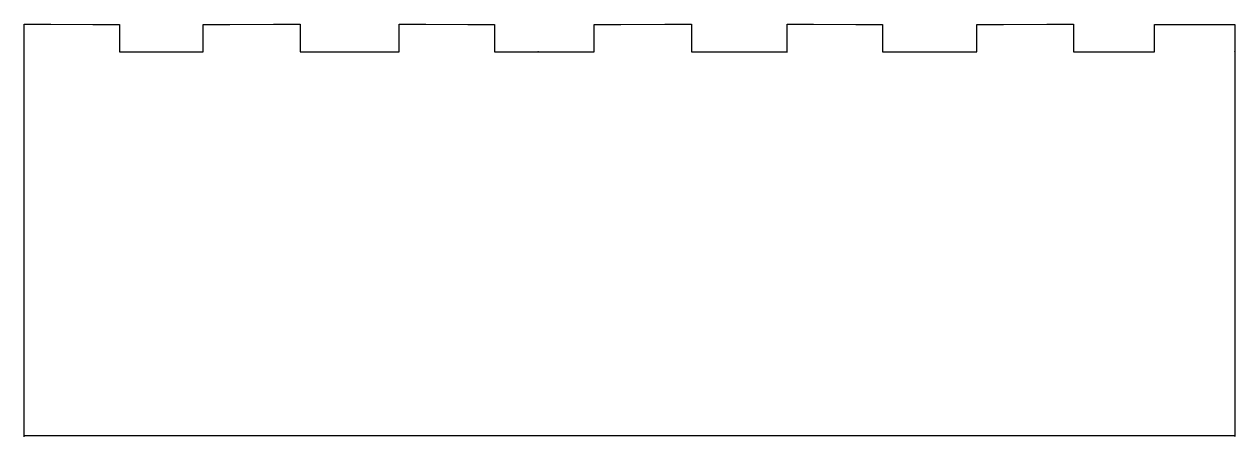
# Model space of a CAD drawing. Extents: x 0 to 279, y 44 to 139.
import ezdxf

# ---------------------------------------------------------------- set-up
doc = ezdxf.new("R2010")
doc.units = 0
doc.layers.add('frontwall_lower2', color=7, linetype='CONTINUOUS')

msp = doc.modelspace()

# ---------------------------------------------------------------- linework, layer by layer
at = {"layer": 'frontwall_lower2', "color": 1}
msp.add_lwpolyline([(0, 44.007652), (0, 132.907652), (0, 132.904477), (0, 139.272469), (6.135158, 139.272469), (15.8623, 139.166282), (21.997106, 139.166282), (21.997106, 132.904477), (32.148639, 132.904477), (32.177214, 132.904477), (38.312372, 132.904477), (41.330033, 132.904477), (41.330033, 139.166282), (47.465192, 139.166282), (57.541936, 139.272469), (63.676742, 139.272469), (63.676742, 132.904477), (73.404236, 132.904477), (79.539042, 132.904477), (86.5124, 132.904477), (86.540975, 132.904477), (86.540975, 139.272469), (92.676133, 139.272469), (102.403275, 139.166282), (108.538081, 139.166282), (108.538081, 132.904477), (118.689614, 132.904477), (118.523808, 132.904477), (124.658614, 132.904477), (131.561064, 132.904477), (131.561064, 139.166282), (137.695869, 139.166282), (147.875978, 139.272469), (154.010783, 139.272469), (154.010783, 132.904477), (163.738278, 132.904477), (169.873083, 132.904477), (176.140181, 132.904477), (176.065392, 132.904477), (176.065392, 139.272469), (182.20055, 139.272469), (191.928044, 139.166282), (198.06285, 139.166282), (198.06285, 132.904477), (208.567514, 132.904477), (208.595736, 132.904477), (214.730894, 132.904477), (219.867692, 132.904477), (219.867692, 139.166282), (226.00285, 139.166282), (236.048903, 139.272469), (242.184061, 139.272469), (242.184061, 132.904477), (260.905625, 132.904477), (260.905625, 139.166282), (279.4, 139.166282), (279.4, 132.904477), (279.4, 132.997258), (279.4, 44.097258), (279.4, 44.194271), (0, 44.194271)], dxfattribs=at)

doc.saveas('drawing.dxf')
